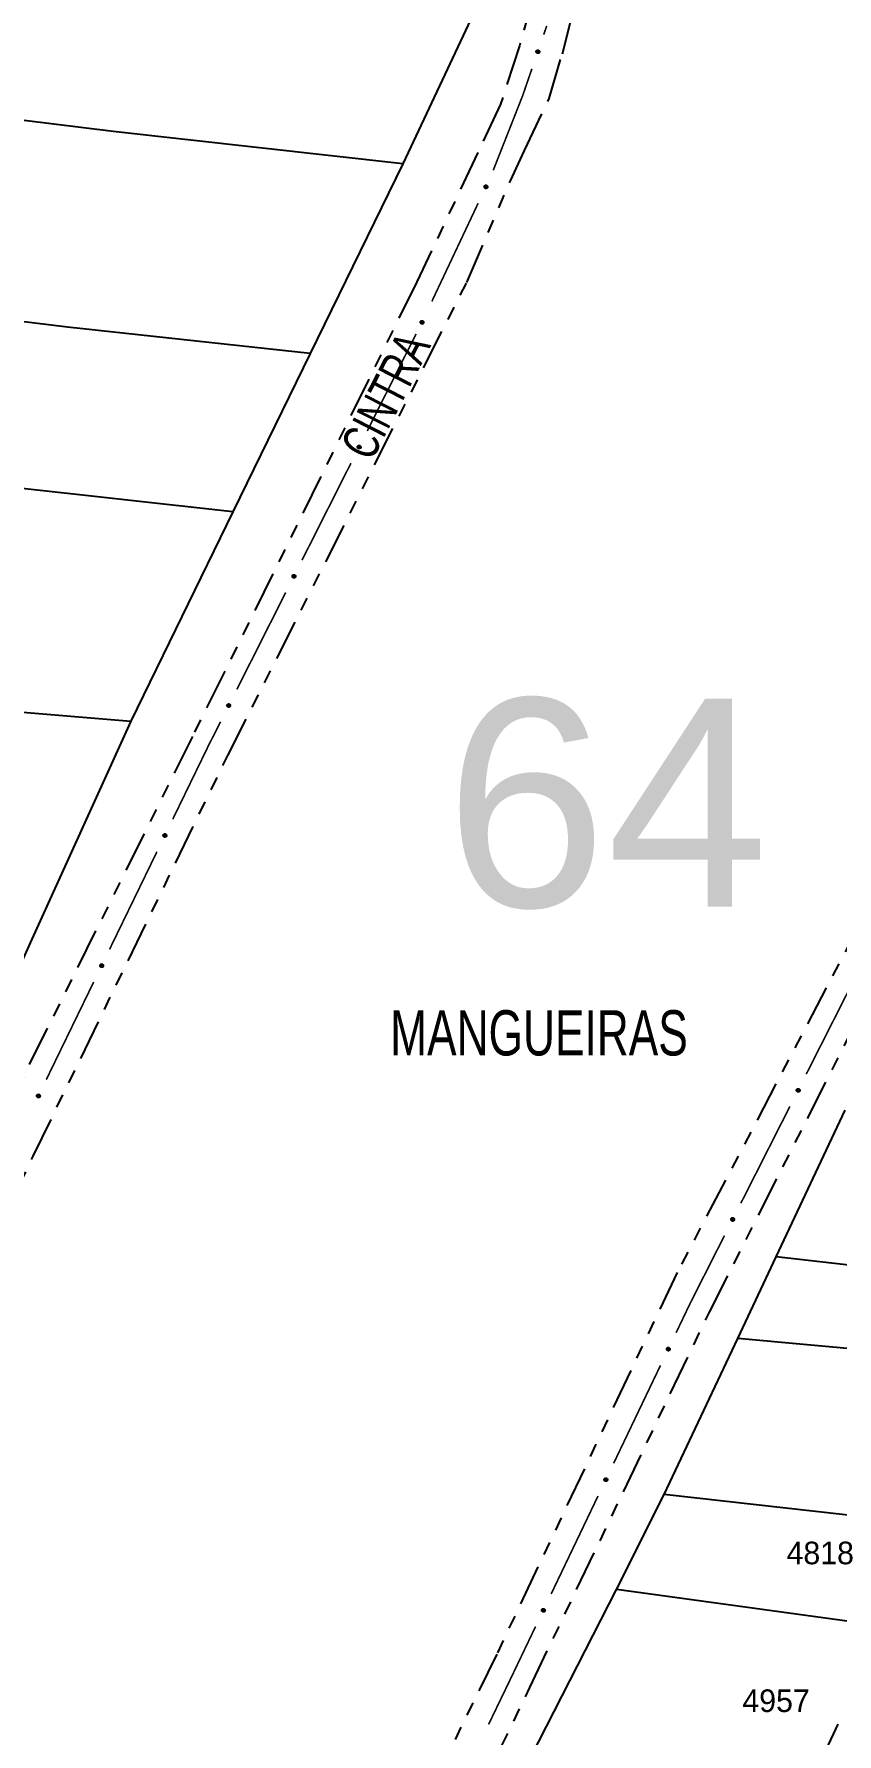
# Model space of a CAD drawing. Extents: x 203665 to 205970, y 4870865 to 4873745.
# Drawn here: x 204204.3 to 204292.9, y 4873100.7 to 4873288.7 of the extents above; entities that cross this region are included whole.
import ezdxf
from ezdxf.enums import TextEntityAlignment as Align

# ---------------------------------------------------------------- set-up
doc = ezdxf.new("R2010")
doc.units = 0
doc.header["$LTSCALE"] = 1.5
doc.header["$MEASUREMENT"] = 0
doc.linetypes.add('TRACO_25', pattern=[8, 3, -1, 1, -1, 1, -1])
for name, color, linetype in [('CD_MALHA_LOTES', 7, 'CONTINUOUS'), ('LM-TXT-LSB', 7, 'CONTINUOUS'), ('RU-QUADRA', 210, 'CONTINUOUS'), ('SV-EIXO-RUA-N-PAV', 6, 'CONTINUOUS'), ('SV-RUA-NAO-PAV', 7, 'CONTINUOUS'), ('SV-TXT-RUA-N-PAV', 7, 'CONTINUOUS'), ('Th_NmrPort', 1, 'CONTINUOUS')]:
    doc.layers.add(name, color=color, linetype=linetype)
doc.styles.add('ARIAL', font='ARIAL.SHX')
doc.styles.add('SWIS', font='swissko.ttf')

msp = doc.modelspace()

# ---------------------------------------------------------------- linework, layer by layer
at = {"layer": 'CD_MALHA_LOTES', "linetype": 'Continuous', "flags": 128}
for points in [[(204250.235351, 4873300.307827), (204256.830277, 4873299.566829), (204244.998367, 4873274.301923)], [(204244.998367, 4873274.301923), (204213.007485, 4873277.881114), (204170.354533, 4873283.133251)], [(204244.998367, 4873274.301923), (204234.764384, 4873253.339435)], [(204207.955893, 4873256.251993), (204160.471, 4873262.06)], [(204234.764384, 4873253.339435), (204207.955893, 4873256.251993)], [(204234.764384, 4873253.339435), (204226.222898, 4873235.843724)], [(204226.222898, 4873235.843724), (204152.075334, 4873244.06756)], [(204226.222898, 4873235.843724), (204214.925638, 4873212.703304)], [(204177.80249, 4873215.79134), (204214.925638, 4873212.703304)], [(204214.925638, 4873212.703304), (204203.80822, 4873188.191667)], [(204286.222324, 4873153.492855), (204293.84628, 4873169.680016)], [(204281.96104, 4873144.44531), (204286.222324, 4873153.492855)], [(204316.804923, 4873149.996269), (204286.222324, 4873153.492855)], [(204273.848489, 4873127.220765), (204281.96104, 4873144.44531)], [(204312.600832, 4873141.638067), (204281.96104, 4873144.44531)], [(204268.588172, 4873116.699459), (204273.848489, 4873127.220765)], [(204303.654576, 4873123.851913), (204273.848489, 4873127.220765)], [(204258.273564, 4873096.525457), (204268.588172, 4873116.699459)], [(204298.066706, 4873112.645483), (204268.588172, 4873116.699459)], [(204288.541046, 4873092.128941), (204293.049319, 4873101.838943)]]:
    msp.add_lwpolyline(points, dxfattribs=at)
at = {"layer": 'RU-QUADRA', "linetype": 'Continuous', "flags": 128}
for points in [[(204256.830277, 4873299.566829), (204244.998367, 4873274.301923), (204234.764384, 4873253.339435), (204226.222898, 4873235.843724), (204214.925638, 4873212.703304), (204203.80822, 4873188.191667), (204189.758952, 4873156.752969), (204174.904814, 4873125.240022), (204170.34691, 4873115.570459), (204164.807838, 4873103.819359), (204150.132338, 4873073.020151)], [(204298.736385, 4873054.458792), (204272.68912, 4873057.986769), (204242.22368, 4873061.891367), (204258.273564, 4873096.525457), (204268.588172, 4873116.699459), (204273.848489, 4873127.220765), (204281.96104, 4873144.44531), (204286.222324, 4873153.492855), (204293.84628, 4873169.680016)]]:
    msp.add_lwpolyline(points, dxfattribs=at)
at = {"layer": 'SV-EIXO-RUA-N-PAV', "const_width": 0.18}
for points in [[(204260.871551, 4873289.553471), (204260.538974, 4873288.588999)], [(204259.235012, 4873284.807507), (204258.25704, 4873281.971388)], [(204258.196978, 4873281.797208), (204254.965787, 4873273.594955)], [(204258.25704, 4873281.971388), (204258.196978, 4873281.797208)], [(204253.301143, 4873269.959087), (204248.187258, 4873259.103297)], [(204246.44827, 4873255.501446), (204241.048613, 4873244.78493)], [(204239.248727, 4873241.212758), (204233.84907, 4873230.496243)], [(204232.049184, 4873226.924071), (204226.649527, 4873216.207556)], [(204224.849642, 4873212.635384), (204223.949699, 4873210.849298)], [(204223.502898, 4873209.962548), (204219.571278, 4873201.858891)], [(204223.949699, 4873210.849298), (204223.502898, 4873209.962548)], [(204217.825258, 4873198.260084), (204212.5872, 4873187.463661)], [(204210.84118, 4873183.864854), (204205.603121, 4873173.068431)], [(204294.951181, 4873184.38362), (204289.532856, 4873173.67653)], [(204287.726748, 4873170.107501), (204282.308424, 4873159.400411)], [(204280.502316, 4873155.831382), (204276.890099, 4873148.693322)], [(204276.741347, 4873148.399374), (204275.15877, 4873145.087511)], [(204276.890099, 4873148.693322), (204276.741347, 4873148.399374)], [(204273.434152, 4873141.478398), (204268.260298, 4873130.651061)], [(204266.53568, 4873127.041949), (204261.361826, 4873116.214611)], [(204259.637208, 4873112.605499), (204257.050281, 4873107.19183)], [(204256.896447, 4873106.869899), (204254.448012, 4873101.785521)], [(204257.050281, 4873107.19183), (204256.896447, 4873106.869899)]]:
    msp.add_lwpolyline(points, dxfattribs=at)
at = {"layer": 'SV-EIXO-RUA-N-PAV'}
for points in [[(204260.037899, 4873286.798199), (204260.05994, 4873286.754539), (204260.069955, 4873286.712508), (204260.068219, 4873286.675048), (204260.058053, 4873286.642346), (204260.043884, 4873286.610061), (204260.022418, 4873286.580663), (204259.991366, 4873286.553311), (204259.947724, 4873286.530894), (204259.903993, 4873286.523464), (204259.867176, 4873286.523201), (204259.832465, 4873286.531838), (204259.801333, 4873286.546128), (204259.771533, 4873286.569436), (204259.744122, 4873286.601175), (204259.722643, 4873286.645604), (204259.713106, 4873286.686878), (204259.715737, 4873286.723067), (204259.724642, 4873286.757907), (204259.739502, 4873286.790694), (204259.76074, 4873286.819431), (204259.792746, 4873286.846971), (204259.836879, 4873286.867591), (204259.877935, 4873286.877572), (204259.914152, 4873286.87545), (204259.948255, 4873286.865911), (204259.980809, 4873286.852094), (204260.011259, 4873286.831746), (204260.037899, 4873286.798199)], [(204254.314271, 4873271.851454), (204254.33147, 4873271.80567), (204254.336889, 4873271.762803), (204254.331118, 4873271.725749), (204254.31748, 4873271.694336), (204254.299909, 4873271.663769), (204254.275394, 4873271.636861), (204254.24157, 4873271.613022), (204254.195762, 4873271.595447), (204254.151485, 4873271.592782), (204254.114855, 4873271.596497), (204254.08128, 4873271.608831), (204254.051872, 4873271.626398), (204254.024763, 4873271.652787), (204254.00094, 4873271.687301), (204253.984383, 4873271.733789), (204253.979358, 4873271.775851), (204253.985881, 4873271.811545), (204253.998495, 4873271.84522), (204254.016808, 4873271.876211), (204254.041025, 4873271.902486), (204254.075818, 4873271.92641), (204254.121919, 4873271.942144), (204254.163813, 4873271.947634), (204254.199589, 4873271.941614), (204254.232463, 4873271.928449), (204254.263335, 4873271.911198), (204254.29141, 4873271.887681), (204254.314271, 4873271.851454)], [(204247.260456, 4873256.868726), (204247.276436, 4873256.822502), (204247.280717, 4873256.779507), (204247.273967, 4873256.742619), (204247.259502, 4873256.711577), (204247.241127, 4873256.681487), (204247.215908, 4873256.655237), (204247.181464, 4873256.632303), (204247.135207, 4873256.615948), (204247.090875, 4873256.614457), (204247.054356, 4873256.61914), (204247.02112, 4873256.63236), (204246.992188, 4873256.6507), (204246.965787, 4873256.677798), (204246.942886, 4873256.71293), (204246.927566, 4873256.759841), (204246.923658, 4873256.802021), (204246.931124, 4873256.837529), (204246.944626, 4873256.870859), (204246.963753, 4873256.901354), (204246.988657, 4873256.926978), (204247.024072, 4873256.949972), (204247.070573, 4873256.964479), (204247.112598, 4873256.968858), (204247.148202, 4873256.961892), (204247.180716, 4873256.947861), (204247.21112, 4873256.929798), (204247.238563, 4873256.905546), (204247.260456, 4873256.868726)], [(204240.311629, 4873243.077624), (204240.327608, 4873243.0314), (204240.331889, 4873242.988405), (204240.325139, 4873242.951517), (204240.310674, 4873242.920475), (204240.292299, 4873242.890385), (204240.26708, 4873242.864136), (204240.232636, 4873242.841201), (204240.18638, 4873242.824846), (204240.142047, 4873242.823355), (204240.105528, 4873242.828038), (204240.072292, 4873242.841258), (204240.04336, 4873242.859598), (204240.016959, 4873242.886696), (204239.994059, 4873242.921828), (204239.978739, 4873242.968739), (204239.97483, 4873243.010919), (204239.982297, 4873243.046427), (204239.995798, 4873243.079757), (204240.014926, 4873243.110252), (204240.03983, 4873243.135876), (204240.075244, 4873243.15887), (204240.121746, 4873243.173378), (204240.163771, 4873243.177756), (204240.199374, 4873243.17079), (204240.231888, 4873243.156759), (204240.262292, 4873243.138696), (204240.289735, 4873243.114444), (204240.311629, 4873243.077624)], [(204233.112086, 4873228.788937), (204233.128065, 4873228.742713), (204233.132347, 4873228.699717), (204233.125596, 4873228.66283), (204233.111131, 4873228.631788), (204233.092756, 4873228.601698), (204233.067537, 4873228.575448), (204233.033094, 4873228.552514), (204232.986837, 4873228.536159), (204232.942504, 4873228.534668), (204232.905986, 4873228.539351), (204232.872749, 4873228.552571), (204232.843817, 4873228.570911), (204232.817417, 4873228.598008), (204232.794516, 4873228.633141), (204232.779196, 4873228.680052), (204232.775288, 4873228.722232), (204232.782754, 4873228.75774), (204232.796255, 4873228.79107), (204232.815383, 4873228.821564), (204232.840287, 4873228.847189), (204232.875701, 4873228.870183), (204232.922203, 4873228.88469), (204232.964228, 4873228.889069), (204232.999832, 4873228.882103), (204233.032346, 4873228.868072), (204233.06275, 4873228.850009), (204233.090192, 4873228.825757), (204233.112086, 4873228.788937)], [(204225.912543, 4873214.50025), (204225.928523, 4873214.454025), (204225.932804, 4873214.41103), (204225.926053, 4873214.374142), (204225.911589, 4873214.343101), (204225.893214, 4873214.313011), (204225.867995, 4873214.286761), (204225.833551, 4873214.263827), (204225.787294, 4873214.247472), (204225.742961, 4873214.245981), (204225.706443, 4873214.250664), (204225.673206, 4873214.263883), (204225.644274, 4873214.282223), (204225.617874, 4873214.309321), (204225.594973, 4873214.344454), (204225.579653, 4873214.391365), (204225.575745, 4873214.433545), (204225.583211, 4873214.469053), (204225.596713, 4873214.502382), (204225.61584, 4873214.532877), (204225.640744, 4873214.558502), (204225.676159, 4873214.581496), (204225.72266, 4873214.596003), (204225.764685, 4873214.600381), (204225.800289, 4873214.593416), (204225.832803, 4873214.579385), (204225.863207, 4873214.561322), (204225.890649, 4873214.537069), (204225.912543, 4873214.50025)], [(204218.860025, 4873200.140706), (204218.876697, 4873200.094727), (204218.881624, 4873200.051801), (204218.875428, 4873200.014816), (204218.861432, 4873199.983561), (204218.843511, 4873199.953198), (204218.818689, 4873199.926573), (204218.784593, 4873199.903124), (204218.738588, 4873199.886076), (204218.694282, 4873199.883919), (204218.657697, 4873199.888053), (204218.624266, 4873199.900771), (204218.595062, 4873199.918675), (204218.568257, 4873199.945373), (204218.544831, 4873199.980157), (204218.528808, 4873200.026833), (204218.524267, 4873200.068949), (204218.531199, 4873200.104566), (204218.544198, 4873200.138094), (204218.562865, 4873200.168873), (204218.587382, 4873200.194869), (204218.622447, 4873200.218392), (204218.668725, 4873200.233597), (204218.71068, 4873200.238606), (204218.746384, 4873200.232176), (204218.779105, 4873200.218634), (204218.809777, 4873200.20103), (204218.837581, 4873200.177193), (204218.860025, 4873200.140706)], [(204211.875947, 4873185.745476), (204211.892619, 4873185.699497), (204211.897546, 4873185.656571), (204211.89135, 4873185.619586), (204211.877353, 4873185.588331), (204211.859432, 4873185.557968), (204211.83461, 4873185.531343), (204211.800515, 4873185.507894), (204211.754509, 4873185.490845), (204211.710204, 4873185.488689), (204211.673619, 4873185.492823), (204211.640188, 4873185.505541), (204211.610984, 4873185.523445), (204211.584179, 4873185.550143), (204211.560753, 4873185.584927), (204211.54473, 4873185.631603), (204211.540189, 4873185.673719), (204211.547121, 4873185.709336), (204211.56012, 4873185.742864), (204211.578787, 4873185.773643), (204211.603303, 4873185.799639), (204211.638368, 4873185.823162), (204211.684647, 4873185.838366), (204211.726601, 4873185.843375), (204211.762306, 4873185.836945), (204211.795027, 4873185.823404), (204211.825699, 4873185.8058), (204211.853502, 4873185.781963), (204211.875947, 4873185.745476)], [(204288.792898, 4873171.970511), (204288.808797, 4873171.924259), (204288.813004, 4873171.881257), (204288.806189, 4873171.844381), (204288.79167, 4873171.813364), (204288.773242, 4873171.783306), (204288.747978, 4873171.757101), (204288.713494, 4873171.734226), (204288.667209, 4873171.717952), (204288.622874, 4873171.716538), (204288.586363, 4873171.721285), (204288.55315, 4873171.734562), (204288.52425, 4873171.752953), (204288.497897, 4873171.780097), (204288.475057, 4873171.815269), (204288.459819, 4873171.862206), (204288.455984, 4873171.904393), (204288.463512, 4873171.939888), (204288.477072, 4873171.973194), (204288.496253, 4873172.003656), (204288.521201, 4873172.029237), (204288.556656, 4873172.052169), (204288.603182, 4873172.066595), (204288.645215, 4873172.0709), (204288.680806, 4873172.063873), (204288.713296, 4873172.049785), (204288.743668, 4873172.031669), (204288.771069, 4873172.007369), (204288.792898, 4873171.970511)], [(204204.891868, 4873171.350246), (204204.908541, 4873171.304267), (204204.913467, 4873171.261341), (204204.907272, 4873171.224356), (204204.893275, 4873171.193101), (204204.875354, 4873171.162738), (204204.850532, 4873171.136113), (204204.816437, 4873171.112663), (204204.770431, 4873171.095615), (204204.726126, 4873171.093458), (204204.689541, 4873171.097593), (204204.656109, 4873171.110311), (204204.626905, 4873171.128215), (204204.600101, 4873171.154913), (204204.576675, 4873171.189697), (204204.560652, 4873171.236373), (204204.55611, 4873171.278489), (204204.563042, 4873171.314106), (204204.576041, 4873171.347634), (204204.594709, 4873171.378413), (204204.619225, 4873171.404409), (204204.65429, 4873171.427932), (204204.700568, 4873171.443136), (204204.742523, 4873171.448145), (204204.778227, 4873171.441715), (204204.810948, 4873171.428174), (204204.84162, 4873171.41057), (204204.869424, 4873171.386733), (204204.891868, 4873171.350246)], [(204281.568466, 4873157.694392), (204281.584364, 4873157.64814), (204281.588571, 4873157.605138), (204281.581756, 4873157.568262), (204281.567237, 4873157.537245), (204281.54881, 4873157.507187), (204281.523545, 4873157.480982), (204281.489061, 4873157.458107), (204281.442776, 4873157.441833), (204281.398441, 4873157.440419), (204281.361931, 4873157.445166), (204281.328717, 4873157.458443), (204281.299817, 4873157.476834), (204281.273464, 4873157.503978), (204281.250624, 4873157.53915), (204281.235386, 4873157.586088), (204281.231552, 4873157.628274), (204281.23908, 4873157.663769), (204281.252639, 4873157.697075), (204281.27182, 4873157.727537), (204281.296768, 4873157.753118), (204281.332223, 4873157.77605), (204281.37875, 4873157.790476), (204281.420782, 4873157.794781), (204281.456374, 4873157.787754), (204281.488863, 4873157.773666), (204281.519236, 4873157.75555), (204281.546636, 4873157.73125), (204281.568466, 4873157.694392)], [(204274.457732, 4873143.365133), (204274.474677, 4873143.319254), (204274.479859, 4873143.276358), (204274.473883, 4873143.239336), (204274.460072, 4873143.207999), (204274.442332, 4873143.17753), (204274.417668, 4873143.150757), (204274.383713, 4873143.127106), (204274.337809, 4873143.109785), (204274.293517, 4873143.107365), (204274.256909, 4873143.111282), (204274.223402, 4873143.123802), (204274.194092, 4873143.141532), (204274.16713, 4873143.16807), (204274.143498, 4873143.202715), (204274.127198, 4873143.249294), (204274.122406, 4873143.291383), (204274.129127, 4873143.32704), (204274.141927, 4873143.360645), (204274.160411, 4873143.391534), (204274.184772, 4873143.417675), (204274.219697, 4873143.441407), (204274.265884, 4873143.456885), (204274.307808, 4873143.462143), (204274.34355, 4873143.455926), (204274.376351, 4873143.442579), (204274.407127, 4873143.425157), (204274.435072, 4873143.401486), (204274.457732, 4873143.365133)], [(204267.559261, 4873128.928683), (204267.576206, 4873128.882804), (204267.581387, 4873128.839908), (204267.575411, 4873128.802886), (204267.5616, 4873128.771549), (204267.54386, 4873128.74108), (204267.519197, 4873128.714307), (204267.485241, 4873128.690656), (204267.439337, 4873128.673335), (204267.395046, 4873128.670915), (204267.358437, 4873128.674832), (204267.324931, 4873128.687352), (204267.295621, 4873128.705082), (204267.268658, 4873128.73162), (204267.245026, 4873128.766265), (204267.228726, 4873128.812844), (204267.223935, 4873128.854933), (204267.230655, 4873128.89059), (204267.243455, 4873128.924195), (204267.261939, 4873128.955084), (204267.286301, 4873128.981225), (204267.321225, 4873129.004957), (204267.367412, 4873129.020435), (204267.409336, 4873129.025693), (204267.445078, 4873129.019476), (204267.477879, 4873129.006129), (204267.508655, 4873128.988707), (204267.5366, 4873128.965036), (204267.559261, 4873128.928683)], [(204260.660789, 4873114.492233), (204260.677734, 4873114.446354), (204260.682915, 4873114.403458), (204260.67694, 4873114.366436), (204260.663129, 4873114.335099), (204260.645388, 4873114.30463), (204260.620725, 4873114.277857), (204260.58677, 4873114.254206), (204260.540866, 4873114.236885), (204260.496574, 4873114.234465), (204260.459965, 4873114.238382), (204260.426459, 4873114.250902), (204260.397149, 4873114.268632), (204260.370186, 4873114.29517), (204260.346554, 4873114.329815), (204260.330254, 4873114.376394), (204260.325463, 4873114.418483), (204260.332183, 4873114.45414), (204260.344983, 4873114.487745), (204260.363467, 4873114.518634), (204260.387829, 4873114.544775), (204260.422754, 4873114.568507), (204260.468941, 4873114.583985), (204260.510865, 4873114.589243), (204260.546607, 4873114.583026), (204260.579408, 4873114.569679), (204260.610184, 4873114.552257), (204260.638128, 4873114.528586), (204260.660789, 4873114.492233)]]:
    msp.add_lwpolyline(points, close=True, dxfattribs=at)
for points in [[(204259.739502, 4873286.790694), (204259.713106, 4873286.686878)], [(204259.749307, 4873286.800752), (204259.719504, 4873286.672466)], [(204259.76074, 4873286.819431), (204259.722643, 4873286.645604)], [(204259.777197, 4873286.827219), (204259.735473, 4873286.630875)], [(204259.792746, 4873286.846971), (204259.744122, 4873286.601175)], [(204259.815007, 4873286.853152), (204259.758336, 4873286.58835)], [(204259.836879, 4873286.867591), (204259.771533, 4873286.569436)], [(204259.855752, 4873286.870856), (204259.786983, 4873286.562595)], [(204259.877935, 4873286.877572), (204259.801333, 4873286.546128)], [(204259.894185, 4873286.873481), (204259.817409, 4873286.542)], [(204259.914152, 4873286.87545), (204259.832465, 4873286.531838)], [(204259.929949, 4873286.868365), (204259.847924, 4873286.530034)], [(204259.948255, 4873286.865911), (204259.867176, 4873286.523201)], [(204259.964333, 4873286.855065), (204259.888892, 4873286.527454)], [(204259.980809, 4873286.852094), (204259.903993, 4873286.523464)], [(204259.994359, 4873286.837495), (204259.927769, 4873286.531368)], [(204260.011259, 4873286.831746), (204259.947724, 4873286.530894)], [(204260.022605, 4873286.814764), (204259.968915, 4873286.546048)], [(204260.037899, 4873286.798199), (204259.991366, 4873286.553311)], [(204260.048938, 4873286.77393), (204260.008904, 4873286.574116)], [(204260.05994, 4873286.754539), (204260.022418, 4873286.580663)], [(204260.065753, 4873286.730604), (204260.035104, 4873286.604052)], [(204260.069955, 4873286.712508), (204260.043884, 4873286.610061)], [(204254.016808, 4873271.876211), (204253.979358, 4873271.775851)], [(204254.027642, 4873271.885152), (204253.984162, 4873271.760833)], [(204254.041025, 4873271.902486), (204253.984383, 4873271.733789)], [(204254.058227, 4873271.908453), (204253.995547, 4873271.717761)], [(204254.075818, 4873271.92641), (204254.00094, 4873271.687301)], [(204254.098616, 4873271.930152), (204254.013686, 4873271.673016)], [(204254.121919, 4873271.942144), (204254.024763, 4873271.652787)], [(204254.141035, 4873271.943353), (204254.039384, 4873271.644319)], [(204254.163813, 4873271.947634), (204254.051872, 4873271.626398)], [(204254.179526, 4873271.941812), (204254.067408, 4873271.620559)], [(204254.199589, 4873271.941614), (204254.08128, 4873271.608831)], [(204254.214528, 4873271.932865), (204254.096453, 4873271.605368)], [(204254.232463, 4873271.928449), (204254.114855, 4873271.596497)], [(204254.247276, 4873271.91593), (204254.136903, 4873271.59838)], [(204254.263335, 4873271.911198), (204254.151485, 4873271.592782)], [(204254.275229, 4873271.895221), (204254.175976, 4873271.598074)], [(204254.29141, 4873271.887681), (204254.195762, 4873271.595447)], [(204254.300856, 4873271.869574), (204254.218466, 4873271.608225)], [(204254.314271, 4873271.851454), (204254.24157, 4873271.613022)], [(204254.322626, 4873271.826134), (204254.261252, 4873271.631811)], [(204254.33147, 4873271.80567), (204254.275394, 4873271.636861)], [(204254.334664, 4873271.781247), (204254.290531, 4873271.658744)], [(204254.336889, 4873271.762803), (204254.299909, 4873271.663769)], [(204246.963753, 4873256.901354), (204246.923658, 4873256.802021)], [(204246.988657, 4873256.926978), (204246.927566, 4873256.759841)], [(204246.97482, 4873256.910004), (204246.928062, 4873256.786881)], [(204247.006012, 4873256.932487), (204246.938303, 4873256.743522)], [(204247.024072, 4873256.949972), (204246.942886, 4873256.71293)], [(204247.046961, 4873256.953108), (204246.95525, 4873256.698313)], [(204247.070573, 4873256.964479), (204246.965787, 4873256.677798)], [(204247.089715, 4873256.965181), (204246.980179, 4873256.668944)], [(204247.112598, 4873256.968858), (204246.992188, 4873256.6507)], [(204247.128152, 4873256.962622), (204247.007564, 4873256.644451)], [(204247.148202, 4873256.961892), (204247.02112, 4873256.63236)], [(204247.162905, 4873256.952751), (204247.036196, 4873256.628496)], [(204247.180716, 4873256.947861), (204247.054356, 4873256.61914)], [(204247.195192, 4873256.934954), (204247.076446, 4873256.620439)], [(204247.21112, 4873256.929798), (204247.090875, 4873256.614457)], [(204247.222587, 4873256.913511), (204247.115497, 4873256.619098)], [(204247.238563, 4873256.905546), (204247.135207, 4873256.615948)], [(204247.247525, 4873256.887194), (204247.158242, 4873256.628119)], [(204247.260456, 4873256.868726), (204247.181464, 4873256.632303)], [(204247.268137, 4873256.843194), (204247.201638, 4873256.650564)], [(204247.276436, 4873256.822502), (204247.215908, 4873256.655237)], [(204247.278982, 4873256.798003), (204247.23162, 4873256.676712)], [(204247.280717, 4873256.779507), (204247.241127, 4873256.681487)], [(204240.014926, 4873243.110252), (204239.97483, 4873243.010919)], [(204240.03983, 4873243.135876), (204239.978739, 4873242.968739)], [(204240.025992, 4873243.118902), (204239.979235, 4873242.995779)], [(204240.057184, 4873243.141385), (204239.989475, 4873242.952421)], [(204240.075244, 4873243.15887), (204239.994059, 4873242.921828)], [(204240.098133, 4873243.162007), (204240.006422, 4873242.907211)], [(204240.121746, 4873243.173378), (204240.016959, 4873242.886696)], [(204240.140887, 4873243.174079), (204240.031351, 4873242.877843)], [(204240.163771, 4873243.177756), (204240.04336, 4873242.859598)], [(204240.179324, 4873243.17152), (204240.058736, 4873242.853349)], [(204240.199374, 4873243.17079), (204240.072292, 4873242.841258)], [(204240.214077, 4873243.161649), (204240.087368, 4873242.837394)], [(204240.231888, 4873243.156759), (204240.105528, 4873242.828038)], [(204240.246365, 4873243.143852), (204240.127618, 4873242.829337)], [(204240.262292, 4873243.138696), (204240.142047, 4873242.823355)], [(204240.273759, 4873243.122409), (204240.166669, 4873242.827996)], [(204240.289735, 4873243.114444), (204240.18638, 4873242.824846)], [(204240.298697, 4873243.096092), (204240.209414, 4873242.837018)], [(204240.311629, 4873243.077624), (204240.232636, 4873242.841201)], [(204240.31931, 4873243.052092), (204240.25281, 4873242.859462)], [(204240.327608, 4873243.0314), (204240.26708, 4873242.864136)], [(204240.330154, 4873243.006901), (204240.282792, 4873242.88561)], [(204240.331889, 4873242.988405), (204240.292299, 4873242.890385)], [(204232.815383, 4873228.821564), (204232.775288, 4873228.722232)], [(204232.840287, 4873228.847189), (204232.779196, 4873228.680052)], [(204232.82645, 4873228.830215), (204232.779692, 4873228.707092)], [(204232.857641, 4873228.852698), (204232.789932, 4873228.663733)], [(204232.875701, 4873228.870183), (204232.794516, 4873228.633141)], [(204232.89859, 4873228.873319), (204232.806879, 4873228.618524)], [(204232.922203, 4873228.88469), (204232.817417, 4873228.598008)], [(204232.941344, 4873228.885392), (204232.831808, 4873228.589155)], [(204232.964228, 4873228.889069), (204232.843817, 4873228.570911)], [(204232.979781, 4873228.882832), (204232.859193, 4873228.564661)], [(204232.999832, 4873228.882103), (204232.872749, 4873228.552571)], [(204233.014534, 4873228.872961), (204232.887825, 4873228.548707)], [(204233.032346, 4873228.868072), (204232.905986, 4873228.539351)], [(204233.046822, 4873228.855165), (204232.928076, 4873228.54065)], [(204233.06275, 4873228.850009), (204232.942504, 4873228.534668)], [(204233.074216, 4873228.833722), (204232.967127, 4873228.539309)], [(204233.090192, 4873228.825757), (204232.986837, 4873228.536159)], [(204233.099155, 4873228.807405), (204233.009871, 4873228.54833)], [(204233.112086, 4873228.788937), (204233.033094, 4873228.552514)], [(204233.119767, 4873228.763405), (204233.053267, 4873228.570775)], [(204233.128065, 4873228.742713), (204233.067537, 4873228.575448)], [(204233.130612, 4873228.718214), (204233.083249, 4873228.596923)], [(204233.132347, 4873228.699717), (204233.092756, 4873228.601698)], [(204225.61584, 4873214.532877), (204225.575745, 4873214.433545)], [(204225.640744, 4873214.558502), (204225.579653, 4873214.391365)], [(204225.626907, 4873214.541528), (204225.580149, 4873214.418404)], [(204225.658098, 4873214.56401), (204225.590389, 4873214.375046)], [(204225.676159, 4873214.581496), (204225.594973, 4873214.344454)], [(204225.699048, 4873214.584632), (204225.607336, 4873214.329836)], [(204225.72266, 4873214.596003), (204225.617874, 4873214.309321)], [(204225.741801, 4873214.596705), (204225.632265, 4873214.300468)], [(204225.764685, 4873214.600381), (204225.644274, 4873214.282223)], [(204225.780238, 4873214.594145), (204225.65965, 4873214.275974)], [(204225.800289, 4873214.593416), (204225.673206, 4873214.263883)], [(204225.814991, 4873214.584274), (204225.688282, 4873214.26002)], [(204225.832803, 4873214.579385), (204225.706443, 4873214.250664)], [(204225.847279, 4873214.566478), (204225.728533, 4873214.251962)], [(204225.863207, 4873214.561322), (204225.742961, 4873214.245981)], [(204225.874673, 4873214.545035), (204225.767584, 4873214.250621)], [(204225.890649, 4873214.537069), (204225.787294, 4873214.247472)], [(204225.899612, 4873214.518718), (204225.810328, 4873214.259643)], [(204225.912543, 4873214.50025), (204225.833551, 4873214.263827)], [(204225.920224, 4873214.474717), (204225.853724, 4873214.282088)], [(204225.928523, 4873214.454025), (204225.867995, 4873214.286761)], [(204225.931069, 4873214.429526), (204225.883707, 4873214.308236)], [(204225.932804, 4873214.41103), (204225.893214, 4873214.313011)], [(204218.562865, 4873200.168873), (204218.524267, 4873200.068949)], [(204218.587382, 4873200.194869), (204218.528808, 4873200.026833)], [(204218.573801, 4873200.177689), (204218.528898, 4873200.053877)], [(204218.604651, 4873200.200638), (204218.539788, 4873200.010677)], [(204218.622447, 4873200.218392), (204218.544831, 4873199.980157)], [(204218.645286, 4873200.221872), (204218.557413, 4873199.965727)], [(204218.668725, 4873200.233597), (204218.568257, 4873199.945373)], [(204218.687854, 4873200.234586), (204218.58278, 4873199.936737)], [(204218.71068, 4873200.238606), (204218.595062, 4873199.918675)], [(204218.726325, 4873200.232604), (204218.61053, 4873199.912657)], [(204218.746384, 4873200.232176), (204218.624266, 4873199.900771)], [(204218.761222, 4873200.223256), (204218.639398, 4873199.897135)], [(204218.779105, 4873200.218634), (204218.657697, 4873199.888053)], [(204218.793773, 4873200.205947), (204218.679766, 4873199.889683)], [(204218.809777, 4873200.20103), (204218.694282, 4873199.883919)], [(204218.821487, 4873200.184918), (204218.718832, 4873199.888929)], [(204218.837581, 4873200.177193), (204218.738588, 4873199.886076)], [(204218.846818, 4873200.158978), (204218.761436, 4873199.898592)], [(204218.860025, 4873200.140706), (204218.784593, 4873199.903124)], [(204218.868089, 4873200.115292), (204218.80449, 4873199.921686)], [(204218.876697, 4873200.094727), (204218.818689, 4873199.926573)], [(204218.879611, 4873200.070269), (204218.834076, 4873199.948281)], [(204218.881624, 4873200.051801), (204218.843511, 4873199.953198)], [(204211.578787, 4873185.773643), (204211.540189, 4873185.673719)], [(204211.603303, 4873185.799639), (204211.54473, 4873185.631603)], [(204211.589723, 4873185.782459), (204211.54482, 4873185.658647)], [(204211.620573, 4873185.805407), (204211.55571, 4873185.615447)], [(204211.638368, 4873185.823162), (204211.560753, 4873185.584927)], [(204211.661208, 4873185.826642), (204211.573334, 4873185.570497)], [(204211.684647, 4873185.838366), (204211.584179, 4873185.550143)], [(204211.703775, 4873185.839356), (204211.598702, 4873185.541507)], [(204211.726601, 4873185.843375), (204211.610984, 4873185.523445)], [(204211.742246, 4873185.837374), (204211.626452, 4873185.517427)], [(204211.762306, 4873185.836945), (204211.640188, 4873185.505541)], [(204211.777144, 4873185.828026), (204211.65532, 4873185.501905)], [(204211.795027, 4873185.823404), (204211.673619, 4873185.492823)], [(204211.809695, 4873185.810717), (204211.695687, 4873185.494453)], [(204211.825699, 4873185.8058), (204211.710204, 4873185.488689)], [(204211.837409, 4873185.789688), (204211.734754, 4873185.493699)], [(204211.853502, 4873185.781963), (204211.754509, 4873185.490845)], [(204211.86274, 4873185.763748), (204211.777358, 4873185.503361)], [(204211.875947, 4873185.745476), (204211.800515, 4873185.507894)], [(204211.88401, 4873185.720062), (204211.820412, 4873185.526456)], [(204211.892619, 4873185.699497), (204211.83461, 4873185.531343)], [(204211.895533, 4873185.675039), (204211.849998, 4873185.553051)], [(204211.897546, 4873185.656571), (204211.859432, 4873185.557968)], [(204288.603182, 4873172.066595), (204288.497897, 4873171.780097)], [(204288.622325, 4873172.067264), (204288.512273, 4873171.771218)], [(204288.645215, 4873172.0709), (204288.52425, 4873171.752953)], [(204288.660757, 4873172.064637), (204288.539615, 4873171.746677)], [(204288.680806, 4873172.063873), (204288.55315, 4873171.734562)], [(204204.594709, 4873171.378413), (204204.55611, 4873171.278489)], [(204204.619225, 4873171.404409), (204204.560652, 4873171.236373)], [(204204.605644, 4873171.387229), (204204.560741, 4873171.263417)], [(204204.636494, 4873171.410177), (204204.571632, 4873171.220217)], [(204204.65429, 4873171.427932), (204204.576675, 4873171.189697)], [(204204.677129, 4873171.431412), (204204.589256, 4873171.175267)], [(204204.700568, 4873171.443136), (204204.600101, 4873171.154913)], [(204204.719697, 4873171.444125), (204204.614624, 4873171.146277)], [(204204.742523, 4873171.448145), (204204.626905, 4873171.128215)], [(204204.758168, 4873171.442144), (204204.642373, 4873171.122197)], [(204204.778227, 4873171.441715), (204204.656109, 4873171.110311)], [(204204.793065, 4873171.432796), (204204.671242, 4873171.106674)], [(204204.810948, 4873171.428174), (204204.689541, 4873171.097593)], [(204204.825617, 4873171.415486), (204204.711609, 4873171.099223)], [(204204.84162, 4873171.41057), (204204.726126, 4873171.093458)], [(204204.85333, 4873171.394458), (204204.750676, 4873171.098469)], [(204204.869424, 4873171.386733), (204204.770431, 4873171.095615)], [(204204.878661, 4873171.368518), (204204.79328, 4873171.108131)], [(204204.891868, 4873171.350246), (204204.816437, 4873171.112663)], [(204204.899932, 4873171.324832), (204204.836334, 4873171.131226)], [(204204.908541, 4873171.304267), (204204.850532, 4873171.136113)], [(204204.911455, 4873171.279809), (204204.86592, 4873171.157821)], [(204204.913467, 4873171.261341), (204204.875354, 4873171.162738)], [(204288.496253, 4873172.003656), (204288.455984, 4873171.904393)], [(204288.521201, 4873172.029237), (204288.459819, 4873171.862206)], [(204288.507334, 4873172.012287), (204288.460362, 4873171.889245)], [(204288.538565, 4873172.034715), (204288.470527, 4873171.845869)], [(204288.556656, 4873172.052169), (204288.475057, 4873171.815269)], [(204288.57955, 4873172.055265), (204288.487395, 4873171.80063)], [(204288.695493, 4873172.054706), (204288.568219, 4873171.730672)], [(204288.713296, 4873172.049785), (204288.586363, 4873171.721285)], [(204288.72775, 4873172.036853), (204288.608456, 4873171.722545)], [(204288.743668, 4873172.031669), (204288.622874, 4873171.716538)], [(204288.755107, 4873172.015362), (204288.647504, 4873171.721136)], [(204288.771069, 4873172.007369), (204288.667209, 4873171.717952)], [(204288.779999, 4873171.989002), (204288.690264, 4873171.730083)], [(204288.792898, 4873171.970511), (204288.713494, 4873171.734226)], [(204288.800535, 4873171.944965), (204288.733699, 4873171.752452)], [(204288.808797, 4873171.924259), (204288.747978, 4873171.757101)], [(204288.811301, 4873171.899756), (204288.763727, 4873171.778548)], [(204288.813004, 4873171.881257), (204288.773242, 4873171.783306)], [(204281.27182, 4873157.727537), (204281.231552, 4873157.628274)], [(204281.296768, 4873157.753118), (204281.235386, 4873157.586088)], [(204281.282902, 4873157.736168), (204281.235929, 4873157.613126)], [(204281.314132, 4873157.758596), (204281.246094, 4873157.56975)], [(204281.332223, 4873157.77605), (204281.250624, 4873157.53915)], [(204281.355117, 4873157.779147), (204281.262962, 4873157.524511)], [(204281.37875, 4873157.790476), (204281.273464, 4873157.503978)], [(204281.397892, 4873157.791145), (204281.28784, 4873157.495099)], [(204281.420782, 4873157.794781), (204281.299817, 4873157.476834)], [(204281.436325, 4873157.788518), (204281.315182, 4873157.470558)], [(204281.456374, 4873157.787754), (204281.328717, 4873157.458443)], [(204281.47106, 4873157.778587), (204281.343786, 4873157.454554)], [(204281.488863, 4873157.773666), (204281.361931, 4873157.445166)], [(204281.503317, 4873157.760734), (204281.384023, 4873157.446426)], [(204281.519236, 4873157.75555), (204281.398441, 4873157.440419)], [(204281.530674, 4873157.739243), (204281.423072, 4873157.445017)], [(204281.546636, 4873157.73125), (204281.442776, 4873157.441833)], [(204281.555567, 4873157.712883), (204281.465832, 4873157.453964)], [(204281.568466, 4873157.694392), (204281.489061, 4873157.458107)], [(204281.576102, 4873157.668847), (204281.509267, 4873157.476333)], [(204281.584364, 4873157.64814), (204281.523545, 4873157.480982)], [(204281.586868, 4873157.623637), (204281.539294, 4873157.502429)], [(204281.588571, 4873157.605138), (204281.54881, 4873157.507187)], [(204274.160411, 4873143.391534), (204274.122406, 4873143.291383)], [(204274.171294, 4873143.400415), (204274.127127, 4873143.276339)], [(204274.184772, 4873143.417675), (204274.127198, 4873143.249294)], [(204274.202007, 4873143.423546), (204274.138274, 4873143.233205)], [(204274.219697, 4873143.441407), (204274.143498, 4873143.202715)], [(204274.242515, 4873143.445022), (204274.156165, 4873143.18836)], [(204274.265884, 4873143.456885), (204274.16713, 4873143.16807)], [(204274.285007, 4873143.457988), (204274.181704, 4873143.159521)], [(204274.307808, 4873143.462143), (204274.194092, 4873143.141532)], [(204274.323489, 4873143.456235), (204274.209596, 4873143.135606)], [(204274.34355, 4873143.455926), (204274.223402, 4873143.123802)], [(204274.358441, 4873143.447094), (204274.238556, 4873143.120255)], [(204274.376351, 4873143.442579), (204274.256909, 4873143.111282)], [(204274.391095, 4873143.429978), (204274.278967, 4873143.113043)], [(204274.407127, 4873143.425157), (204274.293517, 4873143.107365)], [(204274.418932, 4873143.409115), (204274.318037, 4873143.112521)], [(204274.435072, 4873143.401486), (204274.337809, 4873143.109785)], [(204274.444417, 4873143.383326), (204274.360583, 4873143.122437)], [(204274.457732, 4873143.365133), (204274.383713, 4873143.127106)], [(204274.465947, 4873143.339767), (204274.403499, 4873143.145786)], [(204274.474677, 4873143.319254), (204274.417668, 4873143.150757)], [(204274.477737, 4873143.294813), (204274.432927, 4873143.172557)], [(204274.479859, 4873143.276358), (204274.442332, 4873143.17753)], [(204267.261939, 4873128.955084), (204267.223935, 4873128.854933)], [(204267.272822, 4873128.963965), (204267.228655, 4873128.839889)], [(204267.286301, 4873128.981225), (204267.228726, 4873128.812844)], [(204267.303535, 4873128.987096), (204267.239802, 4873128.796755)], [(204267.321225, 4873129.004957), (204267.245026, 4873128.766265)], [(204267.344044, 4873129.008572), (204267.257693, 4873128.75191)], [(204267.367412, 4873129.020435), (204267.268658, 4873128.73162)], [(204267.386535, 4873129.021538), (204267.283232, 4873128.723071)], [(204267.409336, 4873129.025693), (204267.295621, 4873128.705082)], [(204267.425017, 4873129.019785), (204267.311124, 4873128.699156)], [(204267.445078, 4873129.019476), (204267.324931, 4873128.687352)], [(204267.459969, 4873129.010644), (204267.340084, 4873128.683805)], [(204267.477879, 4873129.006129), (204267.358437, 4873128.674832)], [(204267.492623, 4873128.993528), (204267.380495, 4873128.676593)], [(204267.508655, 4873128.988707), (204267.395046, 4873128.670915)], [(204267.520461, 4873128.972665), (204267.419566, 4873128.676071)], [(204267.5366, 4873128.965036), (204267.439337, 4873128.673335)], [(204267.545945, 4873128.946876), (204267.462111, 4873128.685987)], [(204267.559261, 4873128.928683), (204267.485241, 4873128.690656)], [(204267.567475, 4873128.903317), (204267.505027, 4873128.709336)], [(204267.576206, 4873128.882804), (204267.519197, 4873128.714307)], [(204267.579265, 4873128.858363), (204267.534455, 4873128.736107)], [(204267.581387, 4873128.839908), (204267.54386, 4873128.74108)], [(204260.363467, 4873114.518634), (204260.325463, 4873114.418483)], [(204260.37435, 4873114.527515), (204260.330183, 4873114.403439)], [(204260.387829, 4873114.544775), (204260.330254, 4873114.376394)], [(204260.405064, 4873114.550646), (204260.34133, 4873114.360305)], [(204260.422754, 4873114.568507), (204260.346554, 4873114.329815)], [(204260.445572, 4873114.572122), (204260.359221, 4873114.31546)], [(204260.468941, 4873114.583985), (204260.370186, 4873114.29517)], [(204260.488063, 4873114.585088), (204260.38476, 4873114.286621)], [(204260.510865, 4873114.589243), (204260.397149, 4873114.268632)], [(204260.526545, 4873114.583335), (204260.412653, 4873114.262706)], [(204260.546607, 4873114.583026), (204260.426459, 4873114.250902)], [(204260.561498, 4873114.574194), (204260.441613, 4873114.247355)], [(204260.579408, 4873114.569679), (204260.459965, 4873114.238382)], [(204260.594151, 4873114.557079), (204260.482023, 4873114.240143)], [(204260.610184, 4873114.552257), (204260.496574, 4873114.234465)], [(204260.621989, 4873114.536215), (204260.521094, 4873114.239621)], [(204260.638128, 4873114.528586), (204260.540866, 4873114.236885)], [(204260.647474, 4873114.510426), (204260.56364, 4873114.249537)], [(204260.660789, 4873114.492233), (204260.58677, 4873114.254206)], [(204260.669004, 4873114.466867), (204260.606556, 4873114.272886)], [(204260.677734, 4873114.446354), (204260.620725, 4873114.277857)], [(204260.680793, 4873114.421913), (204260.635983, 4873114.299657)], [(204260.682915, 4873114.403458), (204260.645388, 4873114.30463)]]:
    msp.add_lwpolyline(points, dxfattribs=at)
at = {"layer": 'SV-RUA-NAO-PAV', "linetype": 'TRACO_25'}
for points in [[(204259.85504, 4873300.307705, 9.563345), (204259.989962, 4873298.548267, 9.633804), (204259.587374, 4873293.41641, 9.751236), (204257.854028, 4873287.362526, 9.876496), (204255.771104, 4873280.89775, 9.970442), (204253.264839, 4873275.56447, 9.970442), (204246.54569, 4873261.266258, 10.309516), (204221.741308, 4873210.995149, 10.508801), (204200.427479, 4873168.120093, 10.652287), (204180.55208, 4873128.760921, 10.83563), (204153.272938, 4873073.818678, 11.106659), (204151.324129, 4873072.07017, 11.106659), (204148.583536, 4873071.219222, 11.138544), (204126.016099, 4873074.268719, 11.234201), (204092.798837, 4873078.555751, 11.545088), (204079.053504, 4873080.251549, 12.00743), (204071.854982, 4873082.892836, 12.573402)], [(204297.315616, 4873193.85656, 9.010173), (204275.272837, 4873151.758255, 9.472516), (204255.351991, 4873109.564687, 9.695716), (204232.123028, 4873062.0025, 9.863115), (204210.99687, 4873063.449883, 10.197916), (204206.530385, 4873063.803007, 10.197916), (204202.051454, 4873064.500618, 10.229801), (204196.773341, 4873065.383144, 10.261687), (204192.493499, 4873065.966465, 10.373287), (204157.271019, 4873070.787935, 10.971145), (204163.183782, 4873082.423255, 11.154488), (204185.830585, 4873126.372854, 10.955202), (204204.164415, 4873164.62773, 10.580544), (204225.644983, 4873208.902394, 10.524744), (204252.035459, 4873261.187353, 10.134846), (204256.864198, 4873272.411714, 10.095702), (204258.433332, 4873275.763212, 10.095702), (204261.12702, 4873281.516631, 10.017414), (204262.604917, 4873286.478403, 9.907811), (204264.070202, 4873292.2322, 9.845181)], [(204298.887812, 4873050.525124, 8.850744), (204287.389248, 4873051.803968, 9.137715), (204271.895935, 4873054.119482, 9.38483), (204257.061476, 4873055.851208, 9.488459), (204253.616848, 4873056.633614, 9.488459), (204249.484068, 4873058.264398, 9.504401), (204244.707653, 4873059.62994, 9.55223), (204237.814127, 4873061.555166, 9.815287), (204258.998654, 4873105.865098, 9.88703), (204278.83225, 4873147.370917, 9.528316), (204300.841433, 4873190.863012, 9.073944)]]:
    msp.add_polyline3d(points, dxfattribs=at)

# ---------------------------------------------------------------- texts
at = {"layer": 'LM-TXT-LSB', "style": 'SWIS'}
msp.add_text('64', height=23, dxfattribs=at).set_placement((204249.640739, 4873192.177971))
at = {"layer": 'LM-TXT-LSB', "style": 'ARIAL', "width": 0.7}
msp.add_text('MANGUEIRAS', height=5, dxfattribs=at).set_placement((204243.585722, 4873175.742926))
at = {"layer": 'SV-TXT-RUA-N-PAV', "style": 'ARIAL', "width": 0.7}
msp.add_text('CINTRA', height=4, rotation=63, dxfattribs=at).set_placement((204241.528906, 4873241.292932))
at = {"layer": 'Th_NmrPort', "color": 1}
for s, p in [('4818', (204287.359619, 4873120.747765)), ('4957', (204282.480966, 4873104.413418))]:
    msp.add_text(s, height=2.5, dxfattribs=at).set_placement(p, align=Align.MIDDLE_LEFT)

doc.saveas('drawing.dxf')
